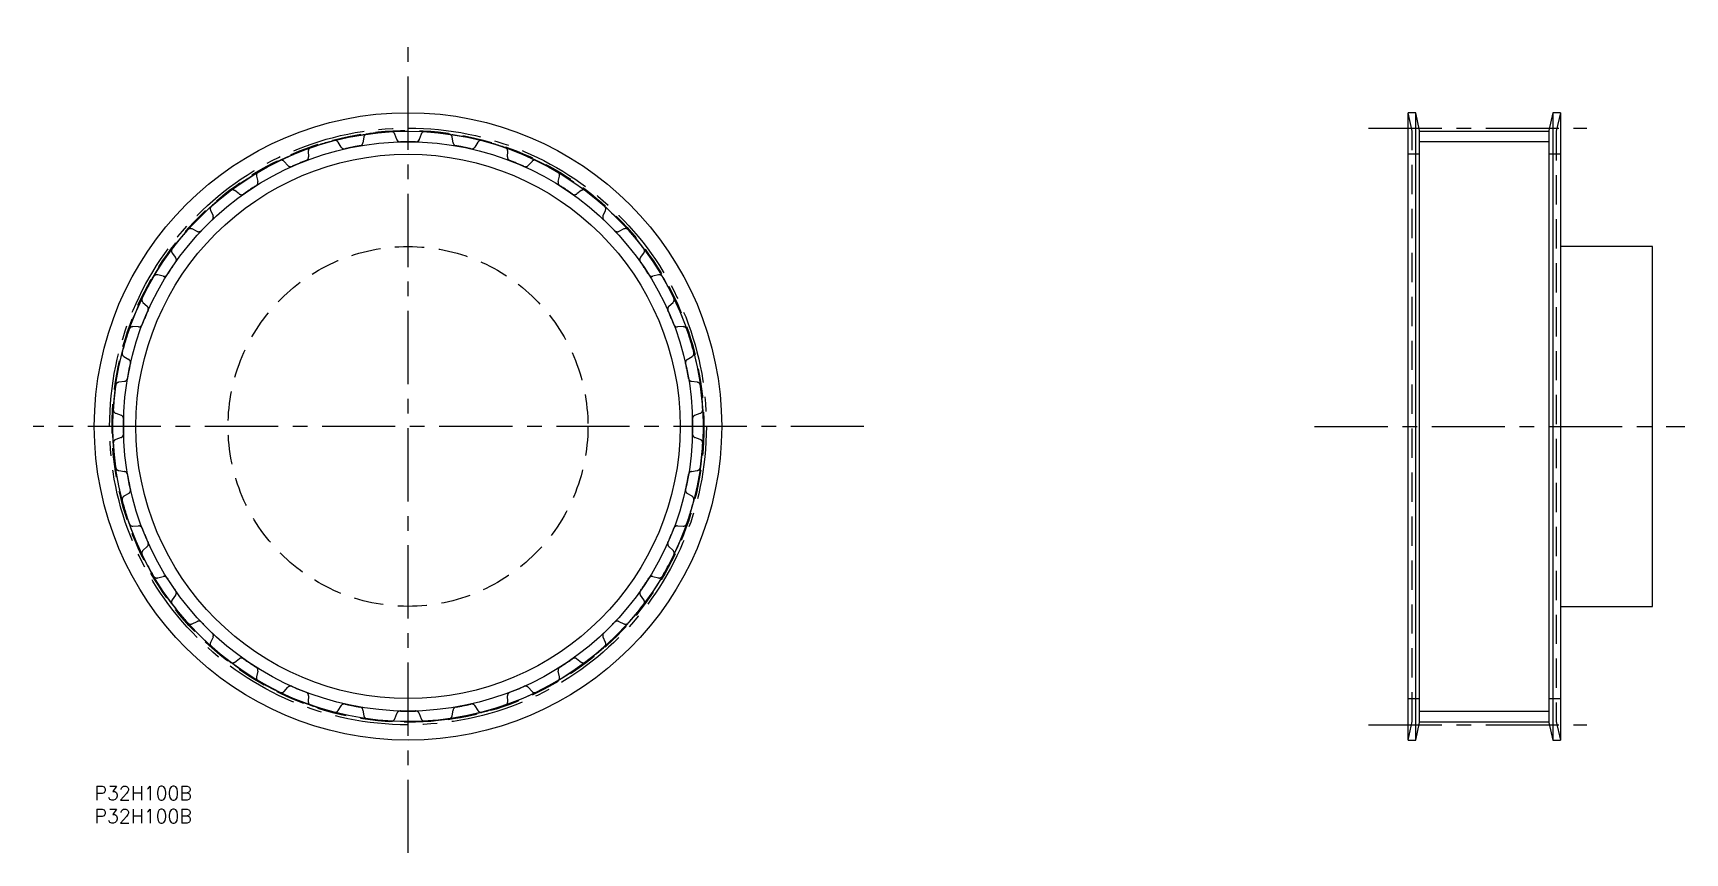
# Model space of a CAD drawing. Extents: x -13 to 345, y -14 to 163.
import ezdxf

# ---------------------------------------------------------------- set-up
doc = ezdxf.new("R2010")
doc.units = 0
doc.header["$LTSCALE"] = 0.5
for name, pattern in [('CENTER', [50.8, 31.75, -6.35, 6.35, -6.35]), ('DASHED', [19.05, 12.7, -6.35]), ('PHANTOM', [63.5, 31.75, -6.35, 6.35, -6.35, 6.35, -6.35])]:
    doc.linetypes.add(name, pattern=pattern)
for name, color, linetype in [('MSM_CENTER', 1, 'CENTER'), ('MSM_CONTINUOUS', 7, 'CONTINUOUS'), ('MSM_DASHED', 4, 'DASHED'), ('MSM_IMAGINARY', 6, 'PHANTOM'), ('MSM_NARROW', 5, 'CONTINUOUS'), ('MSM_PART_NUMBER', 7, 'CONTINUOUS')]:
    doc.layers.add(name, color=color, linetype=linetype)
doc.styles.get("Standard").update_dxf_attribs({"font": 'txt.shx', "height": 3, "bigfont": 'bigfont.shx'})

msp = doc.modelspace()

# ---------------------------------------------------------------- linework, layer by layer
at = {"layer": 'MSM_CENTER'}
for p, q in [((67.95, -14.45), (67.95, 163.26)), ((276.19, 142.68), (323.49, 142.68)), ((166.8, 78), (-13.34, 78)), ((264.48, 78), (344.78, 78)), ((276.19, 13.32), (323.49, 13.32))]:
    msp.add_line(p, q, dxfattribs=at)
msp.add_circle((67.95, 78), 64.68, dxfattribs=at)
at = {"layer": 'MSM_CONTINUOUS'}
for p, q in [((286.4, 146), (284.76, 146)), ((284.76, 10), (284.76, 146)), ((287.26, 142.15), (286.4, 146)), ((286.4, 10), (286.4, 146)), ((316.12, 146), (315.26, 142.15)), ((317.76, 146), (316.12, 146)), ((316.12, 146), (316.12, 10)), ((317.76, 146), (317.76, 10)), ((287.26, 13.85), (287.26, 142.15)), ((287.26, 141.99), (315.26, 141.99)), ((315.26, 142.15), (315.26, 13.85)), ((337.76, 117), (317.76, 117)), ((337.76, 39), (337.76, 117)), ((317.76, 39), (337.76, 39)), ((286.4, 10), (287.26, 13.85)), ((287.26, 14), (315.26, 14)), ((315.26, 13.85), (316.12, 10)), ((284.76, 10), (286.4, 10)), ((316.12, 10), (317.76, 10))]:
    msp.add_line(p, q, dxfattribs=at)
for radius in [68, 63.97, 59]:
    msp.add_circle((67.95, 78), radius, dxfattribs=at)
at = {"layer": 'MSM_DASHED'}
for p, q in [((285.66, 141.97), (284.76, 146)), ((317.76, 146), (316.86, 141.97)), ((58.38, 140.7), (58.19, 139.49)), ((65.53, 140.21), (65.11, 141.37)), ((70.8, 141.37), (70.37, 140.21)), ((77.71, 139.49), (77.52, 140.7)), ((285.66, 14.03), (285.66, 141.97)), ((316.86, 141.97), (316.86, 14.03)), ((46.33, 137.63), (46.38, 136.4)), ((53.44, 138.54), (52.8, 139.59)), ((83.1, 139.59), (82.46, 138.54)), ((89.52, 136.4), (89.57, 137.63)), ((287.26, 137), (284.76, 137)), ((317.76, 137), (315.26, 137)), ((41.91, 134.55), (41.07, 135.45)), ((94.83, 135.45), (94, 134.55)), ((31.37, 128.38), (30.38, 129.11)), ((35.11, 132.27), (35.4, 131.07)), ((100.5, 131.07), (100.79, 132.27)), ((105.52, 129.11), (104.53, 128.38)), ((25.16, 124.82), (25.68, 123.7)), ((110.23, 123.7), (110.75, 124.82)), ((22.25, 120.28), (21.13, 120.8)), ((114.77, 120.8), (113.65, 120.28)), ((16.84, 115.57), (17.57, 114.58)), ((118.33, 114.58), (119.06, 115.57)), ((14.88, 110.55), (13.68, 110.84)), ((122.22, 110.84), (121.02, 110.55)), ((10.5, 104.88), (11.4, 104.04)), ((124.5, 104.04), (125.41, 104.88)), ((9.55, 99.57), (8.32, 99.62)), ((127.58, 99.62), (126.35, 99.57)), ((6.36, 93.15), (7.41, 92.51)), ((128.49, 92.51), (129.54, 93.15)), ((6.46, 87.76), (5.25, 87.57)), ((130.65, 87.57), (129.44, 87.76)), ((4.58, 80.84), (5.74, 80.42)), ((130.16, 80.42), (131.32, 80.84)), ((5.74, 75.58), (4.58, 75.16)), ((131.32, 75.16), (130.16, 75.58)), ((5.25, 68.43), (6.46, 68.24)), ((129.44, 68.24), (130.65, 68.43)), ((7.41, 63.49), (6.36, 62.85)), ((129.54, 62.85), (128.49, 63.49)), ((8.32, 56.38), (9.55, 56.43)), ((126.35, 56.43), (127.58, 56.38)), ((11.4, 51.96), (10.5, 51.12)), ((125.41, 51.12), (124.5, 51.96)), ((13.68, 45.16), (14.88, 45.45)), ((121.02, 45.45), (122.22, 45.16)), ((17.57, 41.42), (16.84, 40.43)), ((119.06, 40.43), (118.33, 41.42)), ((21.13, 35.2), (22.25, 35.72)), ((25.68, 32.3), (25.16, 31.18)), ((110.75, 31.18), (110.23, 32.3)), ((113.65, 35.72), (114.77, 35.2)), ((30.38, 26.89), (31.37, 27.62)), ((104.53, 27.62), (105.52, 26.89)), ((35.4, 24.93), (35.11, 23.73)), ((100.79, 23.73), (100.5, 24.93)), ((41.07, 20.55), (41.91, 21.45)), ((46.38, 19.6), (46.33, 18.37)), ((89.57, 18.37), (89.52, 19.6)), ((94, 21.45), (94.83, 20.55)), ((284.76, 19), (287.26, 19)), ((315.26, 19), (317.76, 19)), ((52.8, 16.41), (53.44, 17.46)), ((58.19, 16.51), (58.38, 15.3)), ((65.11, 14.63), (65.53, 15.79)), ((70.37, 15.79), (70.8, 14.63)), ((77.52, 15.3), (77.71, 16.51)), ((82.46, 17.46), (83.1, 16.41)), ((284.76, 10), (285.66, 14.03)), ((316.86, 14.03), (317.76, 10))]:
    msp.add_line(p, q, dxfattribs=at)
for radius in [64.15, 39]:
    msp.add_circle((67.95, 78), radius, dxfattribs=at)
for centre, radius, start, end in [((67.95, 78), 64, 104.5121, 109.2379), ((52.12, 139.18), 0.8, 31.25, 104.5121), ((59.17, 140.58), 0.8, 97.9879, 171.25), ((67.95, 78), 64, 93.2621, 97.9879), ((64.36, 141.09), 0.8, 20, 93.2621), ((66.28, 140.48), 0.8, 200, 271.5322), ((67.95, 78), 61.71, 88.4678, 91.5322), ((69.62, 140.48), 0.8, 268.4678, 340), ((71.55, 141.09), 0.8, 86.7379, 160), ((67.95, 78), 64, 82.0121, 86.7379), ((76.73, 140.58), 0.8, 8.75, 82.0121), ((83.79, 139.18), 0.8, 75.4879, 148.75), ((67.95, 78), 64, 70.7621, 75.4879), ((45.58, 136.37), 0.8, 290.9678, 2.5), ((47.13, 137.67), 0.8, 109.2379, 182.5), ((54.12, 138.96), 0.8, 211.25, 282.7822), ((67.95, 78), 61.71, 99.7178, 102.7822), ((57.4, 139.61), 0.8, 279.7178, 351.25), ((78.5, 139.61), 0.8, 188.75, 260.2822), ((67.95, 78), 61.71, 77.2178, 80.2822), ((81.78, 138.96), 0.8, 257.2178, 328.75), ((88.77, 137.67), 0.8, 357.5, 70.7621), ((90.32, 136.37), 0.8, 177.5, 249.0322), ((35.89, 132.46), 0.8, 120.4879, 193.75), ((67.95, 78), 64, 115.7621, 120.4879), ((40.48, 134.91), 0.8, 42.5, 115.7621), ((42.5, 135.09), 0.8, 222.5, 294.0322), ((67.95, 78), 61.71, 110.9678, 114.0322), ((67.95, 78), 61.71, 65.9678, 69.0322), ((93.41, 135.09), 0.8, 245.9678, 317.5), ((95.42, 134.91), 0.8, 64.2379, 137.5), ((67.95, 78), 64, 59.5121, 64.2379), ((100.01, 132.46), 0.8, 346.25, 59.5121), ((67.95, 78), 64, 127.0121, 131.7379), ((29.91, 128.46), 0.8, 53.75, 127.0121), ((67.95, 78), 61.71, 122.2178, 125.2822), ((34.63, 130.88), 0.8, 302.2178, 13.75), ((101.27, 130.88), 0.8, 166.25, 237.7822), ((67.95, 78), 61.71, 54.7178, 57.7822), ((105.99, 128.46), 0.8, 52.9879, 126.25), ((67.95, 78), 64, 48.2621, 52.9879), ((25.88, 125.16), 0.8, 131.7379, 205), ((31.85, 129.02), 0.8, 233.75, 305.2822), ((104.05, 129.02), 0.8, 234.7178, 306.25), ((110.02, 125.16), 0.8, 335, 48.2621), ((67.95, 78), 61.71, 133.4678, 136.5322), ((24.95, 123.36), 0.8, 313.4678, 25), ((110.95, 123.36), 0.8, 155, 226.5322), ((67.95, 78), 61.71, 43.4678, 46.5322), ((67.95, 78), 64, 138.2621, 142.9879), ((20.8, 120.07), 0.8, 65, 138.2621), ((22.59, 121), 0.8, 245, 316.5322), ((113.31, 121), 0.8, 223.4678, 295), ((115.11, 120.07), 0.8, 41.7379, 115), ((67.95, 78), 64, 37.0121, 41.7379), ((17.49, 116.04), 0.8, 142.9879, 216.25), ((118.41, 116.04), 0.8, 323.75, 37.0121), ((67.95, 78), 61.71, 144.7178, 147.7822), ((16.93, 114.1), 0.8, 324.7178, 36.25), ((118.97, 114.1), 0.8, 143.75, 215.2822), ((67.95, 78), 61.71, 32.2178, 35.2822), ((67.95, 78), 64, 149.5121, 154.2379), ((13.49, 110.06), 0.8, 76.25, 149.5121), ((15.07, 111.32), 0.8, 256.25, 327.7822), ((120.83, 111.32), 0.8, 212.2178, 283.75), ((122.41, 110.06), 0.8, 30.4879, 103.75), ((67.95, 78), 64, 25.7621, 30.4879), ((11.04, 105.47), 0.8, 154.2379, 227.5), ((10.86, 103.46), 0.8, 335.9678, 47.5), ((125.04, 103.46), 0.8, 132.5, 204.0322), ((124.86, 105.47), 0.8, 312.5, 25.7621), ((67.95, 78), 61.71, 155.9678, 159.0322), ((67.95, 78), 61.71, 20.9678, 24.0322), ((67.95, 78), 64, 160.7621, 165.4879), ((8.28, 98.82), 0.8, 87.5, 160.7621), ((9.59, 100.37), 0.8, 267.5, 339.0322), ((126.32, 100.37), 0.8, 200.9678, 272.5), ((127.62, 98.82), 0.8, 19.2379, 92.5), ((67.95, 78), 64, 14.5121, 19.2379), ((6.77, 93.84), 0.8, 165.4879, 238.75), ((129.13, 93.84), 0.8, 301.25, 14.5121), ((67.95, 78), 61.71, 167.2178, 170.2822), ((7, 91.83), 0.8, 347.2178, 58.75), ((128.91, 91.83), 0.8, 121.25, 192.7822), ((67.95, 78), 61.71, 9.7178, 12.7822), ((67.95, 78), 64, 172.0121, 176.7379), ((5.37, 86.78), 0.8, 98.75, 172.0121), ((6.34, 88.55), 0.8, 278.75, 350.2822), ((129.56, 88.55), 0.8, 189.7178, 261.25), ((130.53, 86.78), 0.8, 7.9879, 81.25), ((67.95, 78), 64, 3.2621, 7.9879), ((4.86, 81.6), 0.8, 176.7379, 250), ((5.47, 79.67), 0.8, 358.4678, 70), ((67.95, 78), 61.71, 178.4678, 181.5322), ((130.43, 79.67), 0.8, 110, 181.5322), ((67.95, 78), 61.71, 358.4678, 1.5322), ((131.04, 81.6), 0.8, 290, 3.2621), ((5.47, 76.33), 0.8, 290, 1.5322), ((130.43, 76.33), 0.8, 178.4678, 250), ((4.86, 74.4), 0.8, 110, 183.2621), ((67.95, 78), 64, 183.2621, 187.9879), ((131.04, 74.4), 0.8, 356.7379, 70), ((67.95, 78), 64, 352.0121, 356.7379), ((5.37, 69.22), 0.8, 187.9879, 261.25), ((6.34, 67.45), 0.8, 9.7178, 81.25), ((129.56, 67.45), 0.8, 98.75, 170.2822), ((130.53, 69.22), 0.8, 278.75, 352.0121), ((67.95, 78), 61.71, 189.7178, 192.7822), ((67.95, 78), 61.71, 347.2178, 350.2822), ((6.77, 62.16), 0.8, 121.25, 194.5121), ((67.95, 78), 64, 194.5121, 199.2379), ((7, 64.17), 0.8, 301.25, 12.7822), ((128.91, 64.17), 0.8, 167.2178, 238.75), ((67.95, 78), 64, 340.7621, 345.4879), ((129.13, 62.16), 0.8, 345.4879, 58.75), ((8.28, 57.18), 0.8, 199.2379, 272.5), ((9.59, 55.63), 0.8, 20.9678, 92.5), ((67.95, 78), 61.71, 200.9678, 204.0322), ((67.95, 78), 61.71, 335.9678, 339.0322), ((126.32, 55.63), 0.8, 87.5, 159.0322), ((127.62, 57.18), 0.8, 267.5, 340.7621), ((11.04, 50.53), 0.8, 132.5, 205.7621), ((67.95, 78), 64, 205.7621, 210.4879), ((10.86, 52.54), 0.8, 312.5, 24.0322), ((67.95, 78), 64, 329.5121, 334.2379), ((125.04, 52.54), 0.8, 155.9678, 227.5), ((124.86, 50.53), 0.8, 334.2379, 47.5), ((13.49, 45.94), 0.8, 210.4879, 283.75), ((15.07, 44.68), 0.8, 32.2178, 103.75), ((67.95, 78), 61.71, 212.2178, 215.2822), ((67.95, 78), 61.71, 324.7178, 327.7822), ((120.83, 44.68), 0.8, 76.25, 147.7822), ((122.41, 45.94), 0.8, 256.25, 329.5121), ((17.49, 39.96), 0.8, 143.75, 217.0121), ((67.95, 78), 64, 217.0121, 221.7379), ((16.93, 41.9), 0.8, 323.75, 35.2822), ((67.95, 78), 64, 318.2621, 322.9879), ((118.97, 41.9), 0.8, 144.7178, 216.25), ((118.41, 39.96), 0.8, 322.9879, 36.25), ((20.8, 35.93), 0.8, 221.7379, 295), ((22.59, 35), 0.8, 43.4678, 115), ((67.95, 78), 61.71, 223.4678, 226.5322), ((24.95, 32.64), 0.8, 335, 46.5322), ((110.95, 32.64), 0.8, 133.4678, 205), ((67.95, 78), 61.71, 313.4678, 316.5322), ((113.31, 35), 0.8, 65, 136.5322), ((115.11, 35.93), 0.8, 245, 318.2621), ((25.88, 30.84), 0.8, 155, 228.2621), ((67.95, 78), 64, 228.2621, 232.9879), ((67.95, 78), 64, 307.0121, 311.7379), ((110.02, 30.84), 0.8, 311.7379, 25), ((29.91, 27.54), 0.8, 232.9879, 306.25), ((31.85, 26.98), 0.8, 54.7178, 126.25), ((67.95, 78), 61.71, 234.7178, 237.7822), ((34.63, 25.12), 0.8, 346.25, 57.7822), ((101.27, 25.12), 0.8, 122.2178, 193.75), ((67.95, 78), 61.71, 302.2178, 305.2822), ((104.05, 26.98), 0.8, 53.75, 125.2822), ((105.99, 27.54), 0.8, 233.75, 307.0121), ((35.89, 23.54), 0.8, 166.25, 239.5121), ((67.95, 78), 64, 239.5121, 244.2379), ((42.5, 20.91), 0.8, 65.9678, 137.5), ((67.95, 78), 61.71, 245.9678, 249.0322), ((67.95, 78), 61.71, 290.9678, 294.0322), ((93.41, 20.91), 0.8, 42.5, 114.0322), ((67.95, 78), 64, 295.7621, 300.4879), ((100.01, 23.54), 0.8, 300.4879, 13.75), ((40.48, 21.09), 0.8, 244.2379, 317.5), ((45.58, 19.63), 0.8, 357.5, 69.0322), ((47.13, 18.33), 0.8, 177.5, 250.7621), ((88.77, 18.33), 0.8, 289.2379, 2.5), ((90.32, 19.63), 0.8, 110.9678, 182.5), ((95.42, 21.09), 0.8, 222.5, 295.7621), ((67.95, 78), 64, 250.7621, 255.4879), ((52.12, 16.82), 0.8, 255.4879, 328.75), ((54.12, 17.04), 0.8, 77.2178, 148.75), ((67.95, 78), 61.71, 257.2178, 260.2822), ((57.4, 16.39), 0.8, 8.75, 80.2822), ((59.17, 15.42), 0.8, 188.75, 262.0121), ((67.95, 78), 64, 262.0121, 266.7379), ((64.36, 14.91), 0.8, 266.7379, 340), ((66.28, 15.52), 0.8, 88.4678, 160), ((67.95, 78), 61.71, 268.4678, 271.5322), ((69.62, 15.52), 0.8, 20, 91.5322), ((71.55, 14.91), 0.8, 200, 273.2621), ((67.95, 78), 64, 273.2621, 277.9879), ((76.73, 15.42), 0.8, 277.9879, 351.25), ((78.5, 16.39), 0.8, 99.7178, 171.25), ((67.95, 78), 61.71, 279.7178, 282.7822), ((81.78, 17.04), 0.8, 31.25, 102.7822), ((83.79, 16.82), 0.8, 211.25, 284.5121), ((67.95, 78), 64, 284.5121, 289.2379)]:
    msp.add_arc(centre, radius, start, end, dxfattribs=at)
at = {"layer": 'MSM_IMAGINARY'}
msp.add_circle((67.95, 78), 63.99, dxfattribs=at)
at = {"layer": 'MSM_NARROW'}
for p, q in [((65.53, 140.21), (65.73, 139.66)), ((70.37, 140.21), (70.18, 139.66)), ((315.26, 139.71), (287.26, 139.71)), ((287.26, 16.29), (315.26, 16.29))]:
    msp.add_line(p, q, dxfattribs=at)
msp.add_circle((67.95, 78), 61.7, dxfattribs=at)

# ---------------------------------------------------------------- texts
at = {"layer": 'MSM_PART_NUMBER'}
for p in [(0, -3), (0, -7.99)]:
    msp.add_text('P32H100B', height=3, dxfattribs=at).set_placement(p)

doc.saveas('drawing.dxf')
